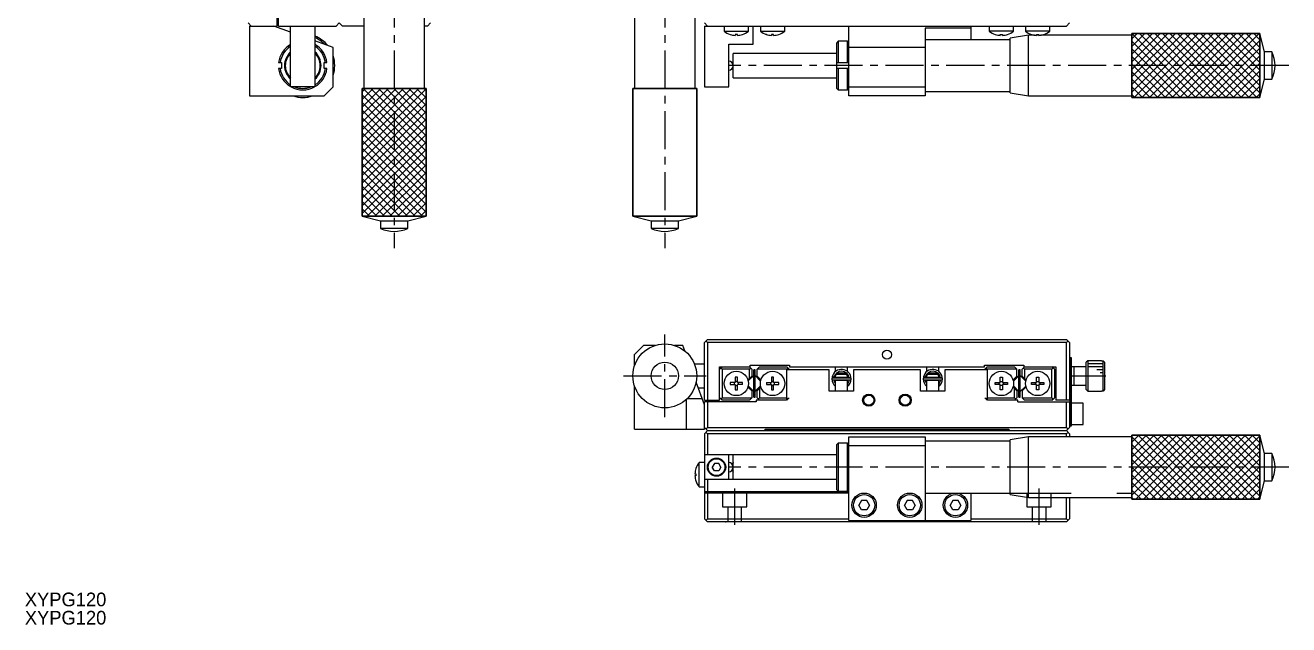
# Model space of a CAD drawing. Extents: x -367 to 375, y 8 to 432.
# Drawn here: x -367.3 to 47.8, y 7.6 to 204.7 of the extents above; entities that cross this region are included whole.
import ezdxf

# ---------------------------------------------------------------- set-up
doc = ezdxf.new("R2010")
doc.units = 0
doc.header["$LTSCALE"] = 10
doc.linetypes.add('CENTER', pattern=[2, 1.25, -0.25, 0.25, -0.25])
doc.linetypes.add('DASHED', pattern=[3.5, 2, -1.5])
doc.layers.get('0').update_dxf_attribs({"linetype": 'CONTINUOUS'})
doc.layers.add('CENTER', color=1, linetype='CENTER')
doc.styles.get("Standard").update_dxf_attribs({"font": 'FGP教科書体NT-M'})

msp = doc.modelspace()

# ---------------------------------------------------------------- linework, layer by layer
at = {"color": 7, "linetype": 'CONTINUOUS'}
for p, q in [((-284.621405, 221.439612), (-284.621405, 204.439612)), ((-256.121405, 217.939612), (-256.121405, 183.939612)), ((-236.121405, 183.939612), (-236.121405, 217.939612)), ((-167.183655, 217.939612), (-167.183655, 183.939612)), ((-147.183655, 183.939612), (-147.183655, 217.939612)), ((-284.121405, 204.439612), (-284.121405, 209.439612)), ((-293.121405, 204.439612), (-294.121405, 205.439612)), ((-293.621405, 204.439612), (-293.621405, 181.439612)), ((-293.621405, 204.439612), (-284.621405, 204.439612)), ((-280.121405, 202.437776), (-285.621405, 204.439612)), ((-284.121405, 204.439612), (-265.121405, 204.439612)), ((-280.121405, 184.439612), (-280.121405, 204.439612)), ((-272.121405, 204.439612), (-272.121405, 184.439612)), ((-264.121405, 205.439612), (-265.121405, 204.439612)), ((-263.121405, 204.439612), (-264.121405, 205.439612)), ((-256.121405, 204.439612), (-263.121405, 204.439612)), ((-235.121405, 204.439612), (-236.121405, 204.439612)), ((-235.121405, 204.439612), (-234.121405, 205.439612)), ((-143.183655, 204.439612), (-144.183655, 205.439612)), ((-144.183655, 204.439612), (-144.183655, 184.439612)), ((-144.183655, 204.439612), (-25.183655, 204.439612)), ((-137.683655, 204.439612), (-137.683655, 202.716137)), ((-129.683655, 202.716137), (-129.683655, 204.439612)), ((-128.183655, 198.439612), (-128.183655, 204.439612)), ((-125.783655, 204.439612), (-125.783655, 202.716137)), ((-117.783655, 202.716137), (-117.783655, 204.439612)), ((-96.683655, 181.439612), (-96.683655, 204.439612)), ((-56.683655, 203.711672), (-71.683655, 203.711672)), ((-71.683655, 203.711672), (-71.683655, 181.439612)), ((-56.683655, 204.439612), (-56.683655, 199.939612)), ((-50.583655, 204.439612), (-50.583655, 202.716137)), ((-42.583655, 202.716137), (-42.583655, 204.439612)), ((-38.683655, 204.439612), (-38.683655, 202.716137)), ((-30.683655, 202.716137), (-30.683655, 204.439612)), ((-24.183655, 205.439612), (-25.183655, 204.439612)), ((-266.121405, 197.342193), (-272.121405, 199.526014)), ((-137.683655, 202.716137), (-129.683655, 202.716137)), ((-135.719085, 201.67703), (-135.723499, 201.667981)), ((-133.323655, 201.67703), (-134.043655, 201.67703)), ((-134.043655, 201.67703), (-134.043655, 201.359581)), ((-133.323655, 201.359581), (-133.323655, 201.67703)), ((-131.643811, 201.667981), (-131.648224, 201.67703)), ((-125.783655, 202.716137), (-117.783655, 202.716137)), ((-123.819085, 201.67703), (-123.823499, 201.667981)), ((-121.423655, 201.67703), (-122.143655, 201.67703)), ((-122.143655, 201.67703), (-122.143655, 201.359581)), ((-121.423655, 201.359581), (-121.423655, 201.67703)), ((-119.743811, 201.667981), (-119.748224, 201.67703)), ((-100.183655, 199.439612), (-100.683655, 198.939612)), ((-100.183655, 199.439612), (-100.183655, 192.439612)), ((-97.183655, 199.439612), (-100.183655, 199.439612)), ((-97.183655, 192.439612), (-97.183655, 199.439612)), ((-96.683655, 198.939612), (-97.183655, 199.439612)), ((-43.683655, 199.939612), (-71.683655, 199.939612)), ((-42.583655, 202.716137), (-50.583655, 202.716137)), ((-48.623499, 201.667981), (-48.619085, 201.67703)), ((-46.943655, 201.67703), (-46.223655, 201.67703)), ((-46.943655, 201.359581), (-46.943655, 201.67703)), ((-46.223655, 201.67703), (-46.223655, 201.359581)), ((-44.548224, 201.67703), (-44.543811, 201.667981)), ((-37.683655, 201.439612), (-43.683655, 200.439612)), ((-43.683655, 182.439612), (-43.683655, 200.439612)), ((-30.683655, 202.716137), (-38.683655, 202.716137)), ((-37.683655, 181.439612), (-37.683655, 201.439612)), ((-35.760873, 201.439612), (-37.683655, 201.439612)), ((-36.723499, 201.667981), (-36.719085, 201.67703)), ((-35.043655, 201.67703), (-34.323655, 201.67703)), ((-35.043655, 201.359581), (-35.043655, 201.67703)), ((-34.323655, 201.439612), (-35.043655, 201.439612)), ((-34.323655, 201.67703), (-34.323655, 201.359581)), ((-3.683655, 201.439612), (-33.606436, 201.439612)), ((-32.648224, 201.67703), (-32.643811, 201.667981)), ((38.316345, 201.939612), (-3.683655, 201.939612)), ((-3.683655, 201.939612), (-3.683655, 180.939612)), ((38.316345, 180.939612), (38.316345, 201.939612)), ((39.816345, 195.939612), (38.316345, 201.939612)), ((-266.121405, 184.439612), (-266.121405, 197.342193)), ((-136.183655, 184.439612), (-136.183655, 198.439612)), ((-136.183655, 198.439612), (-128.183655, 198.439612)), ((-100.683655, 195.439612), (-134.683655, 195.439612)), ((-134.683655, 187.439612), (-134.683655, 195.439612)), ((-100.683655, 183.939612), (-100.683655, 198.939612)), ((-71.683655, 197.342193), (-96.683655, 197.342193)), ((39.816345, 186.939612), (39.816345, 195.939612)), ((42.316345, 195.939612), (39.816345, 195.939612)), ((42.316345, 195.939612), (42.316345, 186.939612)), ((-284.058659, 192.439612), (-283.121405, 192.439612)), ((-283.121405, 192.439612), (-283.121405, 190.439612)), ((-269.121405, 190.439612), (-269.121405, 192.439612)), ((-269.121405, 192.439612), (-268.184151, 192.439612)), ((-100.683655, 192.439612), (-96.683655, 192.439612)), ((-283.121405, 190.439612), (-284.058659, 190.439612)), ((-268.184151, 190.439612), (-269.121405, 190.439612)), ((-134.683655, 187.439612), (-100.683655, 187.439612)), ((-96.683655, 190.439612), (-100.683655, 190.439612)), ((-100.183655, 190.439612), (-100.183655, 183.439612)), ((-97.183655, 183.439612), (-97.183655, 190.439612)), ((38.316345, 180.939612), (39.816345, 186.939612)), ((39.816345, 186.939612), (42.316345, 186.939612)), ((-272.121405, 184.439612), (-280.121405, 184.439612)), ((-269.121405, 181.439612), (-266.121405, 184.439612)), ((-235.621405, 183.939612), (-256.621405, 183.939612)), ((-256.621405, 183.939612), (-256.621405, 141.939612)), ((-235.621405, 141.939612), (-235.621405, 183.939612)), ((-167.683655, 183.939612), (-167.683655, 141.939612)), ((-146.683655, 183.939612), (-167.683655, 183.939612)), ((-146.683655, 141.939612), (-146.683655, 183.939612)), ((-144.183655, 184.439612), (-136.183655, 184.439612)), ((-100.683655, 183.939612), (-100.183655, 183.439612)), ((-100.183655, 183.439612), (-97.183655, 183.439612)), ((-97.183655, 183.439612), (-96.683655, 183.939612)), ((-96.683655, 184.439612), (-71.683655, 184.439612)), ((-71.683655, 182.939612), (-43.683655, 182.939612)), ((-293.621405, 181.439612), (-269.121405, 181.439612)), ((-71.683655, 181.439612), (-96.683655, 181.439612)), ((-43.683655, 182.439612), (-37.683655, 181.439612)), ((-37.683655, 181.439612), (-3.683655, 181.439612)), ((-3.683655, 180.939612), (38.316345, 180.939612)), ((-256.621405, 141.939612), (-235.621405, 141.939612)), ((-256.621405, 141.939612), (-250.621405, 140.439612)), ((-241.621405, 140.439612), (-235.621405, 141.939612)), ((-167.683655, 141.939612), (-146.683655, 141.939612)), ((-167.683655, 141.939612), (-161.683655, 140.439612)), ((-152.683655, 140.439612), (-146.683655, 141.939612)), ((-250.621405, 140.439612), (-241.621405, 140.439612)), ((-250.621405, 140.439612), (-250.621405, 137.939612)), ((-241.621405, 137.939612), (-250.621405, 137.939612)), ((-241.621405, 137.939612), (-241.621405, 140.439612)), ((-161.683655, 140.439612), (-152.683655, 140.439612)), ((-161.683655, 140.439612), (-161.683655, 137.939612)), ((-152.683655, 137.939612), (-161.683655, 137.939612)), ((-152.683655, 137.939612), (-152.683655, 140.439612)), ((-143.183655, 101.44317), (-144.183655, 100.44317)), ((-144.183655, 81.44317), (-144.183655, 100.44317)), ((-143.183655, 100.44317), (-143.683655, 100.94317)), ((-143.183655, 101.44317), (-25.183655, 101.44317)), ((-143.183655, 100.44317), (-143.183655, 81.44317)), ((-25.183655, 100.44317), (-143.183655, 100.44317)), ((-24.183655, 100.44317), (-25.183655, 101.44317)), ((-24.683655, 100.94317), (-25.183655, 100.44317)), ((-25.183655, 81.44317), (-25.183655, 100.44317)), ((-24.183655, 100.44317), (-24.183655, 81.44317)), ((-164.183655, 99.44317), (-167.183655, 96.44317)), ((-167.183655, 92.644732), (-167.183655, 96.44317)), ((-160.385217, 99.44317), (-164.183655, 99.44317)), ((-151.281074, 99.44317), (-153.982093, 99.44317)), ((-150.626123, 97.643705), (-151.281074, 99.44317)), ((-147.475411, 93.44317), (-144.183655, 93.44317)), ((-139.183655, 92.44317), (-129.183655, 92.44317)), ((-139.183655, 81.44317), (-139.183655, 92.44317)), ((-139.183655, 91.64317), (-138.383655, 92.44317)), ((-138.383655, 91.64317), (-138.783655, 92.04317)), ((-138.383655, 91.64317), (-138.383655, 82.24317)), ((-129.383655, 91.64317), (-138.383655, 91.64317)), ((-128.583655, 91.64317), (-129.383655, 92.44317)), ((-128.983655, 92.04317), (-129.383655, 91.64317)), ((-129.383655, 88.571597), (-129.383655, 91.64317)), ((-129.183655, 92.94317), (-116.183655, 92.94317)), ((-129.183655, 92.44317), (-129.183655, 92.94317)), ((-128.583655, 91.64317), (-128.583655, 89.371597)), ((-127.983655, 82.44317), (-127.983655, 91.44317)), ((-127.483655, 91.44317), (-127.983655, 91.44317)), ((-127.483655, 82.44317), (-127.483655, 91.44317)), ((-126.883655, 91.64317), (-126.083655, 92.44317)), ((-126.883655, 89.371597), (-126.883655, 91.64317)), ((-117.083655, 91.64317), (-126.883655, 91.64317)), ((-126.083655, 92.44317), (-117.083655, 92.44317)), ((-117.183655, 91.44317), (-117.183655, 81.44317)), ((-103.183655, 91.44317), (-117.183655, 91.44317)), ((-116.283655, 91.64317), (-117.083655, 92.44317)), ((-116.683655, 92.04317), (-117.083655, 91.64317)), ((-117.083655, 82.24317), (-117.083655, 91.64317)), ((-116.283655, 91.64317), (-116.283655, 91.44317)), ((-116.183655, 92.94317), (-116.183655, 92.44317)), ((-116.183655, 92.44317), (-52.183655, 92.44317)), ((-103.183655, 84.44317), (-103.183655, 91.44317)), ((-101.183655, 92.44317), (-101.183655, 90.806466)), ((-97.183655, 90.929858), (-97.183655, 92.44317)), ((-95.183655, 91.44317), (-95.183655, 84.44317)), ((-73.183655, 91.44317), (-95.183655, 91.44317)), ((-73.183655, 84.44317), (-73.183655, 91.44317)), ((-71.183655, 92.44317), (-71.183655, 90.806466)), ((-67.183655, 90.929858), (-67.183655, 92.44317)), ((-65.183655, 91.44317), (-65.183655, 84.44317)), ((-51.183655, 91.44317), (-65.183655, 91.44317)), ((-52.183655, 92.94317), (-39.183655, 92.94317)), ((-52.183655, 92.44317), (-52.183655, 92.94317)), ((-52.083655, 91.64317), (-51.283655, 92.44317)), ((-52.083655, 91.44317), (-52.083655, 91.64317)), ((-51.283655, 91.64317), (-51.683655, 92.04317)), ((-51.283655, 92.44317), (-42.283655, 92.44317)), ((-41.483655, 91.64317), (-51.283655, 91.64317)), ((-51.283655, 91.64317), (-51.283655, 82.24317)), ((-51.183655, 81.44317), (-51.183655, 91.44317)), ((-42.283655, 92.44317), (-41.483655, 91.64317)), ((-41.483655, 89.371597), (-41.483655, 91.64317)), ((-40.383655, 91.44317), (-40.883655, 91.44317)), ((-40.883655, 82.44317), (-40.883655, 91.44317)), ((-40.383655, 82.44317), (-40.383655, 91.44317)), ((-39.783655, 91.64317), (-38.983655, 92.44317)), ((-39.783655, 89.371597), (-39.783655, 91.64317)), ((-38.983655, 91.64317), (-39.383655, 92.04317)), ((-39.183655, 92.94317), (-39.183655, 92.44317)), ((-39.183655, 92.44317), (-28.683655, 92.44317)), ((-38.983655, 91.64317), (-38.983655, 88.571597)), ((-29.983655, 91.64317), (-38.983655, 91.64317)), ((-29.183655, 91.64317), (-29.983655, 92.44317)), ((-29.583655, 92.04317), (-29.983655, 91.64317)), ((-29.983655, 82.24317), (-29.983655, 91.64317)), ((-29.183655, 91.64317), (-29.183655, 82.24317)), ((-28.683655, 92.44317), (-28.683655, 81.44317)), ((-23.983655, 95.44317), (-23.683655, 95.44317)), ((-23.983655, 72.94317), (-23.983655, 95.44317)), ((-23.683655, 95.44317), (-23.683655, 72.94317)), ((-18.683655, 92.44317), (-23.683655, 92.44317)), ((-22.683655, 86.44317), (-22.683655, 92.44317)), ((-18.183655, 94.44317), (-18.683655, 93.94317)), ((-18.683655, 84.94317), (-18.683655, 93.94317)), ((-18.183655, 94.44317), (-18.183655, 84.44317)), ((-13.683655, 94.44317), (-18.183655, 94.44317)), ((-13.683655, 94.44317), (-13.683655, 94.427145)), ((-13.683655, 94.427145), (-13.183655, 94.427145)), ((-13.183655, 84.459196), (-13.183655, 94.427145)), ((-13.183655, 94.427145), (-12.683655, 93.925357)), ((-12.683655, 93.925357), (-12.683655, 84.960983)), ((-144.183655, 79.94317), (-146.889091, 87.376296)), ((-134.043655, 87.30317), (-135.719085, 87.30317)), ((-135.719085, 87.30317), (-135.719085, 86.58317)), ((-134.371684, 87.30317), (-134.371684, 86.58317)), ((-133.323655, 88.978601), (-134.043655, 88.978601)), ((-134.043655, 88.978601), (-134.043655, 87.30317)), ((-133.323655, 87.631199), (-134.043655, 87.631199)), ((-133.323655, 87.30317), (-133.323655, 88.978601)), ((-131.648224, 87.30317), (-133.323655, 87.30317)), ((-132.995626, 86.58317), (-132.995626, 87.30317)), ((-131.648224, 86.58317), (-131.648224, 87.30317)), ((-129.854743, 88.100509), (-128.583655, 89.371597)), ((-127.983655, 89.592308), (-129.776405, 87.799558)), ((-127.483656, 89.521596), (-125.703243, 87.741186)), ((-126.883655, 89.371597), (-125.612567, 88.100509)), ((-123.819085, 87.30317), (-123.819085, 86.58317)), ((-123.819085, 87.30317), (-122.143655, 87.30317)), ((-122.471684, 87.30317), (-122.471684, 86.58317)), ((-121.423655, 88.978601), (-122.143655, 88.978601)), ((-122.143655, 88.978601), (-122.143655, 87.30317)), ((-121.423655, 87.631199), (-122.143655, 87.631199)), ((-121.423655, 87.30317), (-121.423655, 88.978601)), ((-119.748224, 87.30317), (-121.423655, 87.30317)), ((-121.095626, 86.58317), (-121.095626, 87.30317)), ((-119.748224, 86.58317), (-119.748224, 87.30317)), ((-102.196935, 89.054974), (-102.257479, 88.470048)), ((-102.186644, 89.104473), (-102.196935, 89.054974)), ((-102.187328, 89.103944), (-102.157066, 88.662848)), ((-102.186516, 89.105383), (-102.187171, 89.104431)), ((-102.18485, 89.106561), (-102.186516, 89.105383)), ((-102.183743, 89.107056), (-102.18485, 89.106561)), ((-102.18467, 89.11363), (-101.852859, 89.06999)), ((-102.179199, 89.108274), (-102.183743, 89.107056)), ((-102.172876, 89.109068), (-102.179199, 89.108274)), ((-102.164812, 89.109434), (-102.172876, 89.109068)), ((-102.155058, 89.10937), (-102.164812, 89.109434)), ((-102.143675, 89.108876), (-102.155058, 89.10937)), ((-102.130733, 89.107955), (-102.143675, 89.108876)), ((-102.116314, 89.106613), (-102.130733, 89.107955)), ((-102.100507, 89.104859), (-102.116314, 89.106613)), ((-102.083412, 89.102702), (-102.100507, 89.104859)), ((-102.065134, 89.100157), (-102.083412, 89.102702)), ((-102.045789, 89.09724), (-102.065134, 89.100157)), ((-102.025496, 89.093969), (-102.045789, 89.09724)), ((-102.004384, 89.090364), (-102.025496, 89.093969)), ((-101.982582, 89.086448), (-102.004384, 89.090364)), ((-101.960229, 89.082244), (-101.982582, 89.086448)), ((-101.937462, 89.077781), (-101.960229, 89.082244)), ((-96.258547, 88.737906), (-101.958547, 88.737906)), ((-101.958547, 88.137906), (-96.258547, 88.137906)), ((-101.914425, 89.073084), (-101.937462, 89.077781)), ((-101.89126, 89.068185), (-101.914425, 89.073084)), ((-101.868114, 89.063112), (-101.89126, 89.068185)), ((-101.84513, 89.057899), (-101.868114, 89.063112)), ((-101.852859, 89.06999), (-101.599324, 88.986856)), ((-101.822452, 89.052577), (-101.84513, 89.057899)), ((-101.800221, 89.047179), (-101.822452, 89.052577)), ((-101.778577, 89.04174), (-101.800221, 89.047179)), ((-101.757653, 89.036293), (-101.778577, 89.04174)), ((-101.737582, 89.030873), (-101.757653, 89.036293)), ((-101.718489, 89.025513), (-101.737582, 89.030873)), ((-101.700491, 89.020247), (-101.718489, 89.025513)), ((-101.683703, 89.015107), (-101.700491, 89.020247)), ((-101.668229, 89.010125), (-101.683703, 89.015107)), ((-101.654165, 89.005334), (-101.668229, 89.010125)), ((-101.641599, 89.000762), (-101.654165, 89.005334)), ((-101.63061, 88.996439), (-101.641599, 89.000762)), ((-101.621266, 88.99239), (-101.63061, 88.996439)), ((-101.613626, 88.988642), (-101.621266, 88.99239)), ((-101.607737, 88.985219), (-101.613626, 88.988642)), ((-101.603637, 88.98214), (-101.607737, 88.985219)), ((-101.605291, 88.938863), (-101.604874, 88.948856)), ((-101.605196, 88.928864), (-101.605291, 88.938863)), ((-101.604591, 88.918887), (-101.605196, 88.928864)), ((-101.604874, 88.948856), (-101.603948, 88.958816)), ((-101.603477, 88.908958), (-101.604591, 88.918887)), ((-101.603948, 88.958816), (-101.602513, 88.968716)), ((-101.600834, 88.977618), (-101.603637, 88.98214)), ((-101.601859, 88.899104), (-101.603477, 88.908958)), ((-101.602513, 88.968716), (-101.600892, 88.977087)), ((-101.602422, 88.973058), (-101.595298, 89.00483)), ((-101.599742, 88.889352), (-101.601859, 88.899104)), ((-101.597134, 88.879729), (-101.599742, 88.889352)), ((-101.594044, 88.870258), (-101.597134, 88.879729)), ((-101.59048, 88.860965), (-101.594044, 88.870258)), ((-101.586455, 88.851873), (-101.59048, 88.860965)), ((-101.58198, 88.843004), (-101.586455, 88.851873)), ((-101.57707, 88.834382), (-101.58198, 88.843004)), ((-101.571739, 88.826026), (-101.57707, 88.834382)), ((-101.566002, 88.817956), (-101.571739, 88.826026)), ((-101.559875, 88.810192), (-101.566002, 88.817956)), ((-101.553377, 88.802751), (-101.559875, 88.810192)), ((-101.546523, 88.795649), (-101.553377, 88.802751)), ((-101.539334, 88.788902), (-101.546523, 88.795649)), ((-101.531827, 88.782525), (-101.539334, 88.788902)), ((-101.524021, 88.776531), (-101.531827, 88.782525)), ((-101.515938, 88.770933), (-101.524021, 88.776531)), ((-101.507596, 88.765743), (-101.515938, 88.770933)), ((-101.499016, 88.760971), (-101.507596, 88.765743)), ((-101.490219, 88.756627), (-101.499016, 88.760971)), ((-101.481225, 88.752718), (-101.490219, 88.756627)), ((-101.472056, 88.749254), (-101.481225, 88.752718)), ((-101.462734, 88.746242), (-101.472056, 88.749254)), ((-101.453279, 88.743686), (-101.462734, 88.746242)), ((-101.443713, 88.741592), (-101.453279, 88.743686)), ((-101.434059, 88.739964), (-101.443713, 88.741592)), ((-101.424337, 88.738805), (-101.434059, 88.739964)), ((-101.414571, 88.738119), (-101.424337, 88.738805)), ((-101.405297, 88.737906), (-101.414571, 88.738119)), ((-101.183655, 89.920153), (-101.183655, 88.94317)), ((-101.115539, 89.44317), (-101.183655, 89.44317)), ((-97.183655, 88.94317), (-101.183655, 88.94317)), ((-101.183655, 87.94317), (-101.183655, 84.44317)), ((-97.183655, 87.94317), (-101.183655, 87.94317)), ((-101.124595, 89.44317), (-101.124595, 89.94317)), ((-101.115539, 89.94317), (-100.593282, 90.44317)), ((-101.115539, 89.94317), (-101.115539, 89.44317)), ((-97.242714, 89.94317), (-101.115539, 89.94317)), ((-100.602339, 90.44317), (-97.764971, 90.44317)), ((-100.433655, 88.94317), (-100.433655, 88.737906)), ((-100.433655, 88.137906), (-100.433655, 87.94317)), ((-97.933655, 88.737906), (-97.933655, 88.94317)), ((-97.933655, 87.94317), (-97.933655, 88.137906)), ((-97.764971, 90.44317), (-97.242714, 89.94317)), ((-97.242714, 89.44317), (-97.242714, 89.94317)), ((-97.183655, 89.44317), (-97.242714, 89.44317)), ((-97.183655, 88.94317), (-97.183655, 90.110318)), ((-97.183655, 84.44317), (-97.183655, 87.94317)), ((-96.80512, 88.738016), (-96.811797, 88.737906)), ((-96.795341, 88.738578), (-96.80512, 88.738016)), ((-96.785597, 88.739612), (-96.795341, 88.738578)), ((-96.775911, 88.741118), (-96.785597, 88.739612)), ((-96.766305, 88.743093), (-96.775911, 88.741118)), ((-96.756801, 88.745534), (-96.766305, 88.743093)), ((-96.74742, 88.748437), (-96.756801, 88.745534)), ((-96.738185, 88.751795), (-96.74742, 88.748437)), ((-96.729118, 88.755603), (-96.738185, 88.751795)), ((-96.720241, 88.759853), (-96.729118, 88.755603)), ((-96.711574, 88.764538), (-96.720241, 88.759853)), ((-96.70314, 88.769647), (-96.711574, 88.764538)), ((-96.69496, 88.775171), (-96.70314, 88.769647)), ((-96.687054, 88.781098), (-96.69496, 88.775171)), ((-96.679444, 88.787416), (-96.687054, 88.781098)), ((-96.672148, 88.79411), (-96.679444, 88.787416)), ((-96.665187, 88.801167), (-96.672148, 88.79411)), ((-96.65858, 88.80857), (-96.665187, 88.801167)), ((-96.652345, 88.816302), (-96.65858, 88.80857)), ((-96.6465, 88.824346), (-96.652345, 88.816302)), ((-96.641062, 88.832681), (-96.6465, 88.824346)), ((-96.636046, 88.841288), (-96.641062, 88.832681)), ((-96.631467, 88.850145), (-96.636046, 88.841288)), ((-96.62734, 88.859229), (-96.631467, 88.850145)), ((-96.623677, 88.868518), (-96.62734, 88.859229)), ((-96.620488, 88.877986), (-96.623677, 88.868518)), ((-96.617785, 88.887609), (-96.620488, 88.877986)), ((-96.615575, 88.897361), (-96.617785, 88.887609)), ((-96.616202, 88.977087), (-96.614292, 88.966978)), ((-96.613866, 88.907216), (-96.615575, 88.897361)), ((-96.614292, 88.966978), (-96.612948, 88.957078)), ((-96.612662, 88.917146), (-96.613866, 88.907216)), ((-96.612948, 88.957078), (-96.61211, 88.947118)), ((-96.611967, 88.927125), (-96.612662, 88.917146)), ((-96.61211, 88.947118), (-96.611783, 88.937125)), ((-96.611783, 88.937125), (-96.611967, 88.927125)), ((-96.030294, 89.103769), (-96.038008, 89.138469)), ((-96.033208, 89.110074), (-96.032416, 89.113504)), ((-96.020627, 89.054048), (-96.029766, 89.103944)), ((-72.196935, 89.054974), (-72.257479, 88.470048)), ((-72.186644, 89.104473), (-72.196935, 89.054974)), ((-72.187328, 89.103944), (-72.157066, 88.662848)), ((-72.186516, 89.105383), (-72.187171, 89.104431)), ((-72.18485, 89.106561), (-72.186516, 89.105383)), ((-72.182706, 89.10752), (-72.18485, 89.106561)), ((-72.18467, 89.11363), (-71.852859, 89.06999)), ((-72.177675, 89.108529), (-72.182668, 89.107434)), ((-72.170939, 89.109205), (-72.177675, 89.108529)), ((-72.162501, 89.109459), (-72.170939, 89.109205)), ((-72.152412, 89.109289), (-72.162501, 89.109459)), ((-72.140736, 89.108696), (-72.152412, 89.109289)), ((-72.127543, 89.107683), (-72.140736, 89.108696)), ((-72.112914, 89.106258), (-72.127543, 89.107683)), ((-72.09694, 89.104429), (-72.112914, 89.106258)), ((-72.07972, 89.102207), (-72.09694, 89.104429)), ((-72.061357, 89.099605), (-72.07972, 89.102207)), ((-72.041967, 89.09664), (-72.061357, 89.099605)), ((-72.021667, 89.09333), (-72.041967, 89.09664)), ((-72.000583, 89.089695), (-72.021667, 89.09333)), ((-71.978845, 89.085758), (-72.000583, 89.089695)), ((-71.956585, 89.081542), (-71.978845, 89.085758)), ((-66.258547, 88.737906), (-71.958547, 88.737906)), ((-71.958547, 88.137906), (-66.258547, 88.137906)), ((-71.933942, 89.077075), (-71.956585, 89.081542)), ((-71.911053, 89.072382), (-71.933942, 89.077075)), ((-71.88806, 89.067494), (-71.911053, 89.072382)), ((-71.865105, 89.06244), (-71.88806, 89.067494)), ((-71.842327, 89.057251), (-71.865105, 89.06244)), ((-71.852859, 89.06999), (-71.599324, 88.986856)), ((-71.819868, 89.051959), (-71.842327, 89.057251)), ((-71.797866, 89.046596), (-71.819868, 89.051959)), ((-71.776455, 89.041197), (-71.797866, 89.046596)), ((-71.755768, 89.035793), (-71.776455, 89.041197)), ((-71.735932, 89.030418), (-71.755768, 89.035793)), ((-71.717068, 89.025105), (-71.735932, 89.030418)), ((-71.699292, 89.019887), (-71.717068, 89.025105)), ((-71.682715, 89.014796), (-71.699292, 89.019887)), ((-71.667437, 89.009863), (-71.682715, 89.014796)), ((-71.653553, 89.005119), (-71.667437, 89.009863)), ((-71.641148, 89.000592), (-71.653553, 89.005119)), ((-71.630298, 88.99631), (-71.641148, 89.000592)), ((-71.621071, 88.992301), (-71.630298, 88.99631)), ((-71.613522, 88.988587), (-71.621071, 88.992301)), ((-71.607699, 88.985194), (-71.613522, 88.988587)), ((-71.603637, 88.98214), (-71.607699, 88.985194)), ((-71.605291, 88.938863), (-71.604874, 88.948856)), ((-71.605196, 88.928864), (-71.605291, 88.938863)), ((-71.604591, 88.918887), (-71.605196, 88.928864)), ((-71.604874, 88.948856), (-71.603948, 88.958816)), ((-71.603477, 88.908958), (-71.604591, 88.918887)), ((-71.603948, 88.958816), (-71.602513, 88.968716)), ((-71.600834, 88.977618), (-71.603637, 88.98214)), ((-71.601859, 88.899104), (-71.603477, 88.908958)), ((-71.602513, 88.968716), (-71.600892, 88.977087)), ((-71.599742, 88.889352), (-71.601859, 88.899104)), ((-71.601168, 88.978431), (-71.595298, 89.00483)), ((-71.597134, 88.879729), (-71.599742, 88.889352)), ((-71.594044, 88.870258), (-71.597134, 88.879729)), ((-71.59048, 88.860965), (-71.594044, 88.870258)), ((-71.586455, 88.851873), (-71.59048, 88.860965)), ((-71.58198, 88.843004), (-71.586455, 88.851873)), ((-71.57707, 88.834382), (-71.58198, 88.843004)), ((-71.571739, 88.826026), (-71.57707, 88.834382)), ((-71.566002, 88.817956), (-71.571739, 88.826026)), ((-71.559875, 88.810192), (-71.566002, 88.817956)), ((-71.553377, 88.802751), (-71.559875, 88.810192)), ((-71.546523, 88.795649), (-71.553377, 88.802751)), ((-71.539334, 88.788902), (-71.546523, 88.795649)), ((-71.531827, 88.782525), (-71.539334, 88.788902)), ((-71.524021, 88.776531), (-71.531827, 88.782525)), ((-71.515938, 88.770933), (-71.524021, 88.776531)), ((-71.507596, 88.765743), (-71.515938, 88.770933)), ((-71.499016, 88.760971), (-71.507596, 88.765743)), ((-71.490219, 88.756627), (-71.499016, 88.760971)), ((-71.481225, 88.752718), (-71.490219, 88.756627)), ((-71.472056, 88.749254), (-71.481225, 88.752718)), ((-71.462734, 88.746242), (-71.472056, 88.749254)), ((-71.453279, 88.743686), (-71.462734, 88.746242)), ((-71.443713, 88.741592), (-71.453279, 88.743686)), ((-71.434059, 88.739964), (-71.443713, 88.741592)), ((-71.424337, 88.738805), (-71.434059, 88.739964)), ((-71.414571, 88.738119), (-71.424337, 88.738805)), ((-71.405297, 88.737906), (-71.414571, 88.738119)), ((-71.183655, 89.920153), (-71.183655, 88.94317)), ((-71.115539, 89.44317), (-71.183655, 89.44317)), ((-67.183655, 88.94317), (-71.183655, 88.94317)), ((-71.183655, 87.94317), (-71.183655, 84.44317)), ((-67.183655, 87.94317), (-71.183655, 87.94317)), ((-71.124595, 89.44317), (-71.124595, 89.94317)), ((-71.115539, 89.94317), (-70.593282, 90.44317)), ((-71.115539, 89.94317), (-71.115539, 89.44317)), ((-67.242714, 89.94317), (-71.115539, 89.94317)), ((-70.602339, 90.44317), (-67.764971, 90.44317)), ((-70.433655, 88.94317), (-70.433655, 88.737906)), ((-70.433655, 88.137906), (-70.433655, 87.94317)), ((-67.933655, 88.737906), (-67.933655, 88.94317)), ((-67.933655, 87.94317), (-67.933655, 88.137906)), ((-67.764971, 90.44317), (-67.242714, 89.94317)), ((-67.242714, 89.44317), (-67.242714, 89.94317)), ((-67.183655, 89.44317), (-67.242714, 89.44317)), ((-67.183655, 88.94317), (-67.183655, 90.110318)), ((-67.183655, 84.44317), (-67.183655, 87.94317)), ((-66.80512, 88.738016), (-66.811797, 88.737906)), ((-66.795341, 88.738578), (-66.80512, 88.738016)), ((-66.785597, 88.739612), (-66.795341, 88.738578)), ((-66.775911, 88.741118), (-66.785597, 88.739612)), ((-66.766305, 88.743093), (-66.775911, 88.741118)), ((-66.756801, 88.745534), (-66.766305, 88.743093)), ((-66.74742, 88.748437), (-66.756801, 88.745534)), ((-66.738185, 88.751795), (-66.74742, 88.748437)), ((-66.729118, 88.755603), (-66.738185, 88.751795)), ((-66.720241, 88.759853), (-66.729118, 88.755603)), ((-66.711574, 88.764538), (-66.720241, 88.759853)), ((-66.70314, 88.769647), (-66.711574, 88.764538)), ((-66.69496, 88.775171), (-66.70314, 88.769647)), ((-66.687054, 88.781098), (-66.69496, 88.775171)), ((-66.679444, 88.787416), (-66.687054, 88.781098)), ((-66.672148, 88.79411), (-66.679444, 88.787416)), ((-66.665187, 88.801167), (-66.672148, 88.79411)), ((-66.65858, 88.80857), (-66.665187, 88.801167)), ((-66.652345, 88.816302), (-66.65858, 88.80857)), ((-66.6465, 88.824346), (-66.652345, 88.816302)), ((-66.641062, 88.832681), (-66.6465, 88.824346)), ((-66.636046, 88.841288), (-66.641062, 88.832681)), ((-66.631467, 88.850145), (-66.636046, 88.841288)), ((-66.62734, 88.859229), (-66.631467, 88.850145)), ((-66.623677, 88.868518), (-66.62734, 88.859229)), ((-66.620488, 88.877986), (-66.623677, 88.868518)), ((-66.617785, 88.887609), (-66.620488, 88.877986)), ((-66.615575, 88.897361), (-66.617785, 88.887609)), ((-66.616202, 88.977087), (-66.614292, 88.966978)), ((-66.613866, 88.907216), (-66.615575, 88.897361)), ((-66.614292, 88.966978), (-66.612948, 88.957078)), ((-66.612662, 88.917146), (-66.613866, 88.907216)), ((-66.612948, 88.957078), (-66.61211, 88.947118)), ((-66.611967, 88.927125), (-66.612662, 88.917146)), ((-66.61211, 88.947118), (-66.611783, 88.937125)), ((-66.611783, 88.937125), (-66.611967, 88.927125)), ((-66.030294, 89.103769), (-66.038008, 89.138469)), ((-66.03248, 89.111146), (-66.032416, 89.113504)), ((-66.020627, 89.054048), (-66.029766, 89.103944)), ((-48.619085, 86.58317), (-48.619085, 87.30317)), ((-48.619085, 87.30317), (-46.943655, 87.30317)), ((-47.271684, 86.58317), (-47.271684, 87.30317)), ((-46.943655, 88.978601), (-46.223655, 88.978601)), ((-46.943655, 87.30317), (-46.943655, 88.978601)), ((-46.943655, 87.631199), (-46.223655, 87.631199)), ((-46.223655, 88.978601), (-46.223655, 87.30317)), ((-46.223655, 87.30317), (-44.548224, 87.30317)), ((-45.895626, 87.30317), (-45.895626, 86.58317)), ((-44.548224, 87.30317), (-44.548224, 86.58317)), ((-42.754743, 88.100509), (-41.483655, 89.371597)), ((-42.664067, 87.741186), (-40.883655, 89.521597)), ((-40.883655, 89.450887), (-42.65249, 87.682051)), ((-38.590905, 87.799558), (-40.383655, 89.592308)), ((-40.383655, 89.521597), (-38.603243, 87.741186)), ((-39.783655, 89.371597), (-38.512567, 88.100509)), ((-36.719085, 87.30317), (-35.043655, 87.30317)), ((-36.719085, 86.58317), (-36.719085, 87.30317)), ((-35.371684, 86.58317), (-35.371684, 87.30317)), ((-35.043655, 88.978601), (-34.323655, 88.978601)), ((-35.043655, 87.30317), (-35.043655, 88.978601)), ((-35.043655, 87.631199), (-34.323655, 87.631199)), ((-34.323655, 88.978601), (-34.323655, 87.30317)), ((-34.323655, 87.30317), (-32.648224, 87.30317)), ((-33.995626, 87.30317), (-33.995626, 86.58317)), ((-32.648224, 87.30317), (-32.648224, 86.58317)), ((-28.683655, 88.44317), (-29.183655, 87.94317)), ((-23.983655, 90.94317), (-24.183635, 90.94317)), ((-24.183635, 87.94317), (-23.983655, 87.94317)), ((-167.183655, 71.94317), (-167.183655, 86.241608)), ((-144.183655, 85.44317), (-146.185491, 85.44317)), ((-135.719085, 86.58317), (-134.043655, 86.58317)), ((-134.043655, 86.58317), (-134.043655, 84.90774)), ((-134.043655, 86.255141), (-133.323655, 86.255141)), ((-134.043655, 84.90774), (-133.323655, 84.90774)), ((-133.323655, 84.90774), (-133.323655, 86.58317)), ((-131.648224, 86.58317), (-133.323655, 86.58317)), ((-128.583655, 84.514743), (-129.854743, 85.785831)), ((-129.776405, 86.086783), (-127.983655, 84.294032)), ((-127.983655, 84.364743), (-129.764067, 86.145155)), ((-128.583655, 84.514743), (-128.583655, 82.24317)), ((-127.483655, 84.435454), (-125.714819, 86.204289)), ((-125.703243, 86.145155), (-127.483655, 84.364743)), ((-125.612567, 85.785831), (-126.883655, 84.514743)), ((-126.883655, 82.24317), (-126.883655, 84.514743)), ((-126.083655, 85.314743), (-126.083655, 82.24317)), ((-123.819085, 86.58317), (-122.143655, 86.58317)), ((-122.143655, 86.58317), (-122.143655, 84.90774)), ((-122.143655, 86.255141), (-121.423655, 86.255141)), ((-122.143655, 84.90774), (-121.423655, 84.90774)), ((-121.423655, 84.90774), (-121.423655, 86.58317)), ((-121.423655, 86.58317), (-119.748224, 86.58317)), ((-95.183655, 84.44317), (-103.183655, 84.44317)), ((-65.183655, 84.44317), (-73.183655, 84.44317)), ((-46.943655, 86.58317), (-48.619085, 86.58317)), ((-46.943655, 84.90774), (-46.943655, 86.58317)), ((-46.223655, 86.255141), (-46.943655, 86.255141)), ((-46.223655, 84.90774), (-46.943655, 84.90774)), ((-46.223655, 86.58317), (-46.223655, 84.90774)), ((-44.548224, 86.58317), (-46.223655, 86.58317)), ((-41.483655, 84.514743), (-42.754743, 85.785831)), ((-40.883655, 84.364743), (-42.664067, 86.145155)), ((-42.283655, 82.24317), (-42.283655, 85.314743)), ((-41.483655, 84.514743), (-41.483655, 82.24317)), ((-40.383655, 84.294032), (-38.590905, 86.086783)), ((-38.512567, 85.785831), (-39.783655, 84.514743)), ((-39.783655, 84.514743), (-39.783655, 82.24317)), ((-35.043655, 86.58317), (-36.719085, 86.58317)), ((-35.043655, 84.90774), (-35.043655, 86.58317)), ((-34.323655, 86.255141), (-35.043655, 86.255141)), ((-34.323655, 84.90774), (-35.043655, 84.90774)), ((-34.323655, 86.58317), (-34.323655, 84.90774)), ((-32.648224, 86.58317), (-34.323655, 86.58317)), ((-29.183655, 85.94317), (-28.683655, 85.44317)), ((-23.683655, 86.44317), (-18.683655, 86.44317)), ((-18.683655, 84.94317), (-18.183655, 84.44317)), ((-18.183655, 84.44317), (-13.683655, 84.44317)), ((-13.683655, 84.459196), (-13.683655, 84.44317)), ((-13.183655, 84.459196), (-13.683655, 84.459196)), ((-12.683655, 84.960983), (-13.183655, 84.459196)), ((-150.183655, 81.616932), (-150.183655, 71.94317)), ((-144.911595, 81.94317), (-149.835186, 81.94317)), ((-144.183655, 81.44317), (-139.183655, 81.44317)), ((-144.183655, 71.94317), (-144.183655, 80.94317)), ((-127.183655, 80.94317), (-144.183655, 80.94317)), ((-143.183655, 80.94317), (-143.183655, 72.44317)), ((-138.383655, 81.44317), (-139.183655, 82.24317)), ((-138.783655, 81.84317), (-138.383655, 82.24317)), ((-138.383655, 82.24317), (-128.583655, 82.24317)), ((-129.383655, 81.44317), (-138.383655, 81.44317)), ((-128.583655, 82.24317), (-129.383655, 81.44317)), ((-127.983655, 82.44317), (-127.483655, 82.44317)), ((-127.183655, 81.44317), (-127.183655, 80.94317)), ((-117.183655, 81.44317), (-127.183655, 81.44317)), ((-126.083655, 81.44317), (-126.883655, 82.24317)), ((-126.483655, 81.84317), (-126.083655, 82.24317)), ((-126.083655, 82.24317), (-117.083655, 82.24317)), ((-117.083655, 82.24317), (-116.683655, 81.84317)), ((-117.083655, 81.44317), (-116.283655, 82.24317)), ((-51.283655, 81.44317), (-52.083655, 82.24317)), ((-51.683655, 81.84317), (-51.283655, 82.24317)), ((-51.283655, 82.24317), (-42.283655, 82.24317)), ((-41.183655, 81.44317), (-51.183655, 81.44317)), ((-42.283655, 82.24317), (-41.883655, 81.84317)), ((-42.283655, 81.44317), (-41.483655, 82.24317)), ((-41.183655, 80.94317), (-41.183655, 81.44317)), ((-41.183655, 80.94317), (-23.983655, 80.94317)), ((-40.883655, 82.44317), (-40.383655, 82.44317)), ((-39.783655, 82.24317), (-29.983655, 82.24317)), ((-38.983655, 81.44317), (-39.783655, 82.24317)), ((-29.983655, 81.44317), (-38.983655, 81.44317)), ((-29.983655, 82.24317), (-29.583655, 81.84317)), ((-29.983655, 81.44317), (-29.183655, 82.24317)), ((-24.183655, 81.44317), (-28.683655, 81.44317)), ((-25.183655, 72.44317), (-25.183655, 80.94317)), ((-24.183655, 80.94317), (-24.183655, 72.44317)), ((-19.683655, 80.44317), (-23.683655, 80.44317)), ((-19.683655, 73.44317), (-19.683655, 80.44317)), ((-167.183655, 71.94317), (-144.183655, 71.94317)), ((-144.183655, 72.44317), (-143.183655, 71.44317)), ((-143.183655, 71.44317), (-144.183655, 70.44317)), ((-143.183655, 72.44317), (-143.683655, 71.94317)), ((-143.183655, 70.44317), (-143.683655, 70.94317)), ((-143.183655, 72.44317), (-25.183655, 72.44317)), ((-143.183655, 71.44317), (-25.183655, 71.44317)), ((-124.183655, 71.94317), (-44.183655, 71.94317)), ((-124.183655, 71.44317), (-124.183655, 71.94317)), ((-44.183655, 71.94317), (-44.183655, 71.44317)), ((-24.683655, 71.94317), (-25.183655, 72.44317)), ((-24.183655, 72.44317), (-25.183655, 71.44317)), ((-25.183655, 71.44317), (-24.183655, 70.44317)), ((-24.683655, 70.94317), (-25.183655, 70.44317)), ((-23.683655, 72.94317), (-24.183655, 72.94317)), ((-23.683655, 73.44317), (-19.683655, 73.44317)), ((-144.183655, 70.44317), (-144.183655, 42.44317)), ((-143.183655, 70.44317), (-143.183655, 63.44317)), ((-25.183655, 70.44317), (-143.183655, 70.44317)), ((-100.183655, 67.380424), (-100.683655, 66.876205)), ((-100.683655, 52.010136), (-100.683655, 66.876205)), ((-100.183655, 67.380424), (-100.183655, 51.505916)), ((-97.183655, 67.380424), (-100.183655, 67.380424)), ((-97.183655, 51.505916), (-97.183655, 67.380424)), ((-96.683655, 66.876205), (-97.183655, 67.380424)), ((-96.683655, 69.44317), (-71.683655, 69.44317)), ((-96.683655, 41.94317), (-96.683655, 69.44317)), ((-71.683655, 66.44317), (-96.683655, 66.44317)), ((-71.683655, 69.44317), (-71.683655, 41.94317)), ((-43.683655, 67.94317), (-71.683655, 67.94317)), ((-37.683655, 69.44317), (-43.683655, 68.44317)), ((-43.683655, 50.44317), (-43.683655, 68.44317)), ((-3.683655, 69.44317), (-37.683655, 69.44317)), ((-37.683655, 49.44317), (-37.683655, 69.44317)), ((-25.183655, 69.44317), (-25.183655, 70.44317)), ((-24.183655, 70.44317), (-24.183655, 69.44317)), ((-3.683655, 69.94317), (-3.683655, 48.94317)), ((38.316345, 69.94317), (-3.683655, 69.94317)), ((38.316345, 48.94317), (38.316345, 69.94317)), ((39.816345, 63.94317), (38.316345, 69.94317)), ((-100.683655, 63.44317), (-144.183655, 63.44317)), ((-136.183655, 55.44317), (-136.183655, 63.44317)), ((-134.683655, 55.44317), (-134.683655, 63.44317)), ((39.816345, 54.94317), (39.816345, 63.94317)), ((42.316345, 63.94317), (39.816345, 63.94317)), ((42.316345, 63.94317), (42.316345, 54.94317)), ((-146.955286, 58.983014), (-146.946237, 58.978601)), ((-145.90713, 52.94317), (-145.90713, 60.94317)), ((-144.183655, 60.94317), (-145.90713, 60.94317)), ((-140.905343, 60.69317), (-141.62703, 59.44317)), ((-140.905343, 58.19317), (-141.62703, 59.44317)), ((-139.461967, 60.69317), (-140.905343, 60.69317)), ((-139.461967, 58.19317), (-140.905343, 58.19317)), ((-138.740279, 59.44317), (-139.461967, 60.69317)), ((-138.740279, 59.44317), (-139.461967, 58.19317)), ((-147.263686, 57.30317), (-146.946237, 57.30317)), ((-146.946237, 56.58317), (-147.263686, 56.58317)), ((-146.946237, 54.90774), (-146.955286, 54.903326)), ((-146.946237, 57.30317), (-146.946237, 56.58317)), ((-144.183655, 55.44317), (-100.683655, 55.44317)), ((-143.183655, 55.44317), (-143.183655, 51.44317)), ((38.316345, 48.94317), (39.816345, 54.94317)), ((39.816345, 54.94317), (42.316345, 54.94317)), ((-145.90713, 52.94317), (-144.183655, 52.94317)), ((-144.183655, 51.44317), (-96.683655, 51.44317)), ((-96.683655, 50.94317), (-144.183655, 50.94317)), ((-143.183655, 50.94317), (-143.183655, 42.44317)), ((-100.683655, 52.010136), (-100.183655, 51.505916)), ((-100.183655, 51.505916), (-97.183655, 51.505916)), ((-97.183655, 51.505916), (-96.683655, 52.010136)), ((-71.683655, 50.94317), (-43.683655, 50.94317)), ((-56.683655, 50.94317), (-56.683655, 41.94317)), ((-43.683655, 50.44317), (-37.683655, 49.44317)), ((-92.54968, 48.44317), (-93.415706, 46.94317)), ((-92.54968, 45.44317), (-93.415706, 46.94317)), ((-90.817629, 48.44317), (-92.54968, 48.44317)), ((-89.951604, 46.94317), (-90.817629, 48.44317)), ((-89.951604, 46.94317), (-90.817629, 45.44317)), ((-77.54968, 48.44317), (-78.415706, 46.94317)), ((-77.54968, 45.44317), (-78.415706, 46.94317)), ((-75.817629, 48.44317), (-77.54968, 48.44317)), ((-74.951604, 46.94317), (-75.817629, 48.44317)), ((-74.951604, 46.94317), (-75.817629, 45.44317)), ((-62.54968, 48.44317), (-63.415706, 46.94317)), ((-62.54968, 45.44317), (-63.415706, 46.94317)), ((-60.817629, 48.44317), (-62.54968, 48.44317)), ((-59.951604, 46.94317), (-60.817629, 48.44317)), ((-59.951604, 46.94317), (-60.817629, 45.44317)), ((-37.683655, 49.44317), (-3.683655, 49.44317)), ((-25.183655, 42.44317), (-25.183655, 49.44317)), ((-24.183655, 49.44317), (-24.183655, 42.44317)), ((-3.683655, 48.94317), (38.316345, 48.94317)), ((-143.183655, 41.44317), (-144.183655, 42.44317)), ((-143.183655, 42.44317), (-143.683655, 41.94317)), ((-143.183655, 42.44317), (-96.683655, 42.44317)), ((-96.683655, 41.94317), (-56.683655, 41.94317)), ((-90.817629, 45.44317), (-92.54968, 45.44317)), ((-75.817629, 45.44317), (-77.54968, 45.44317)), ((-60.817629, 45.44317), (-62.54968, 45.44317)), ((-56.683655, 42.44317), (-25.183655, 42.44317)), ((-24.683655, 41.94317), (-25.183655, 42.44317)), ((-24.183655, 42.44317), (-25.183655, 41.44317)), ((-25.183655, 41.44317), (-143.183655, 41.44317))]:
    msp.add_line(p, q, dxfattribs=at)
at = {"color": 3, "linetype": 'CONTINUOUS'}
for p, q in [((-3.683655, 200.193078), (-1.937121, 201.939612)), ((-3.683655, 197.693078), (0.562879, 201.939612)), ((-3.683655, 195.193078), (3.062879, 201.939612)), ((-3.683655, 192.693078), (5.562879, 201.939612)), ((-3.683655, 190.193078), (8.062879, 201.939612)), ((-3.683655, 187.693078), (10.562879, 201.939612)), ((-3.683655, 185.193078), (13.062879, 201.939612)), ((-3.683655, 182.693078), (15.562879, 201.939612)), ((-3.683655, 180.939612), (-3.683655, 201.939612)), ((-3.683655, 201.939612), (38.316345, 201.939612)), ((-3.683655, 201.927697), (17.30443, 180.939612)), ((-3.683655, 199.427697), (14.80443, 180.939612)), ((-2.937121, 180.939612), (18.062879, 201.939612)), ((-1.19557, 201.939612), (19.80443, 180.939612)), ((-0.437121, 180.939612), (20.562879, 201.939612)), ((1.30443, 201.939612), (22.30443, 180.939612)), ((2.062879, 180.939612), (23.062879, 201.939612)), ((3.80443, 201.939612), (24.80443, 180.939612)), ((4.562879, 180.939612), (25.562879, 201.939612)), ((6.30443, 201.939612), (27.30443, 180.939612)), ((7.062879, 180.939612), (28.062879, 201.939612)), ((8.80443, 201.939612), (29.80443, 180.939612)), ((9.562879, 180.939612), (30.562879, 201.939612)), ((11.30443, 201.939612), (32.30443, 180.939612)), ((12.062879, 180.939612), (33.062879, 201.939612)), ((13.80443, 201.939612), (34.80443, 180.939612)), ((14.562879, 180.939612), (35.562879, 201.939612)), ((16.30443, 201.939612), (37.30443, 180.939612)), ((17.062879, 180.939612), (38.062879, 201.939612)), ((18.80443, 201.939612), (38.316345, 182.427697)), ((19.562879, 180.939612), (38.316345, 199.693078)), ((21.30443, 201.939612), (38.316345, 184.927697)), ((23.80443, 201.939612), (38.316345, 187.427697)), ((26.30443, 201.939612), (38.316345, 189.927697)), ((28.80443, 201.939612), (38.316345, 192.427697)), ((31.30443, 201.939612), (38.316345, 194.927697)), ((33.80443, 201.939612), (38.316345, 197.427697)), ((36.30443, 201.939612), (38.316345, 199.927697)), ((38.316345, 201.939612), (38.316345, 180.939612)), ((-3.683655, 196.927697), (12.30443, 180.939612)), ((22.062879, 180.939612), (38.316345, 197.193078)), ((-3.683655, 194.427697), (9.80443, 180.939612)), ((-3.683655, 191.927697), (7.30443, 180.939612)), ((24.562879, 180.939612), (38.316345, 194.693078)), ((27.062879, 180.939612), (38.316345, 192.193078)), ((-3.683655, 189.427697), (4.80443, 180.939612)), ((-3.683655, 186.927697), (2.30443, 180.939612)), ((29.562879, 180.939612), (38.316345, 189.693078)), ((32.062879, 180.939612), (38.316345, 187.193078)), ((-256.621405, 182.817578), (-255.49937, 183.939612)), ((-256.621405, 180.317578), (-252.99937, 183.939612)), ((-256.621405, 177.817578), (-250.49937, 183.939612)), ((-256.621405, 175.317578), (-247.99937, 183.939612)), ((-256.621405, 172.817578), (-245.49937, 183.939612)), ((-256.621405, 170.317578), (-242.99937, 183.939612)), ((-256.621405, 167.817578), (-240.49937, 183.939612)), ((-256.621405, 165.317578), (-237.99937, 183.939612)), ((-256.621405, 141.939612), (-256.621405, 183.939612)), ((-256.621405, 183.939612), (-235.621405, 183.939612)), ((-256.621405, 162.817578), (-235.621405, 183.817578)), ((-256.257819, 183.939612), (-235.621405, 163.303198)), ((-253.757819, 183.939612), (-235.621405, 165.803198)), ((-251.257819, 183.939612), (-235.621405, 168.303198)), ((-248.757819, 183.939612), (-235.621405, 170.803198)), ((-246.257819, 183.939612), (-235.621405, 173.303198)), ((-243.757819, 183.939612), (-235.621405, 175.803198)), ((-241.257819, 183.939612), (-235.621405, 178.303198)), ((-238.757819, 183.939612), (-235.621405, 180.803198)), ((-236.257819, 183.939612), (-235.621405, 183.303198)), ((-235.621405, 183.939612), (-235.621405, 141.939612)), ((-167.683655, 141.939612), (-167.683655, 183.939612)), ((-167.683655, 183.939612), (-146.683655, 183.939612)), ((-146.683655, 183.939612), (-146.683655, 141.939612)), ((-3.683655, 184.427697), (-0.19557, 180.939612)), ((34.562879, 180.939612), (38.316345, 184.693078)), ((-256.621405, 181.803198), (-235.621405, 160.803198)), ((-256.621405, 160.317578), (-235.621405, 181.317578)), ((-256.621405, 179.303198), (-235.621405, 158.303198)), ((-256.621405, 157.817578), (-235.621405, 178.817578)), ((-3.683655, 181.927697), (-2.69557, 180.939612)), ((38.316345, 180.939612), (-3.683655, 180.939612)), ((37.062879, 180.939612), (38.316345, 182.193078)), ((-256.621405, 176.803198), (-235.621405, 155.803198)), ((-256.621405, 155.317578), (-235.621405, 176.317578)), ((-256.621405, 174.303198), (-235.621405, 153.303198)), ((-256.621405, 152.817578), (-235.621405, 173.817578)), ((-256.621405, 171.803198), (-235.621405, 150.803198)), ((-256.621405, 150.317578), (-235.621405, 171.317578)), ((-256.621405, 169.303198), (-235.621405, 148.303198)), ((-256.621405, 147.817578), (-235.621405, 168.817578)), ((-256.621405, 166.803198), (-235.621405, 145.803198)), ((-256.621405, 145.317578), (-235.621405, 166.317578)), ((-256.621405, 164.303198), (-235.621405, 143.303198)), ((-256.621405, 142.817578), (-235.621405, 163.817578)), ((-256.621405, 161.803198), (-236.757819, 141.939612)), ((-256.621405, 159.303198), (-239.257819, 141.939612)), ((-254.99937, 141.939612), (-235.621405, 161.317578)), ((-252.49937, 141.939612), (-235.621405, 158.817578)), ((-256.621405, 156.803198), (-241.757819, 141.939612)), ((-256.621405, 154.303198), (-244.257819, 141.939612)), ((-249.99937, 141.939612), (-235.621405, 156.317578)), ((-247.49937, 141.939612), (-235.621405, 153.817578)), ((-256.621405, 151.803198), (-246.757819, 141.939612)), ((-244.99937, 141.939612), (-235.621405, 151.317578)), ((-256.621405, 149.303198), (-249.257819, 141.939612)), ((-256.621405, 146.803198), (-251.757819, 141.939612)), ((-242.49937, 141.939612), (-235.621405, 148.817578)), ((-239.99937, 141.939612), (-235.621405, 146.317578)), ((-256.621405, 144.303198), (-254.257819, 141.939612)), ((-235.621405, 141.939612), (-256.621405, 141.939612)), ((-237.49937, 141.939612), (-235.621405, 143.817578)), ((-146.683655, 141.939612), (-167.683655, 141.939612)), ((-13.183655, 93.44317), (-18.183655, 93.44317)), ((-13.183655, 92.44317), (-18.183655, 92.44317)), ((-13.183655, 91.44317), (-15.183655, 91.44317)), ((-13.183655, 90.44317), (-14.183655, 90.44317)), ((-3.683655, 67.68952), (-1.430005, 69.94317)), ((-3.683655, 65.18952), (1.069995, 69.94317)), ((-3.683655, 62.68952), (3.569995, 69.94317)), ((-3.683655, 60.18952), (6.069995, 69.94317)), ((-3.683655, 57.68952), (8.569995, 69.94317)), ((-3.683655, 55.18952), (11.069995, 69.94317)), ((-3.683655, 52.68952), (13.569995, 69.94317)), ((-3.683655, 50.18952), (16.069995, 69.94317)), ((-3.683655, 48.94317), (-3.683655, 69.94317)), ((-3.683655, 69.94317), (38.316345, 69.94317)), ((-3.683655, 69.424139), (16.797314, 48.94317)), ((-3.683655, 66.924139), (14.297314, 48.94317)), ((-2.430005, 48.94317), (18.569995, 69.94317)), ((-1.702686, 69.94317), (19.297314, 48.94317)), ((0.069995, 48.94317), (21.069995, 69.94317)), ((0.797314, 69.94317), (21.797314, 48.94317)), ((2.569995, 48.94317), (23.569995, 69.94317)), ((3.297314, 69.94317), (24.297314, 48.94317)), ((5.069995, 48.94317), (26.069995, 69.94317)), ((5.797314, 69.94317), (26.797314, 48.94317)), ((7.569995, 48.94317), (28.569995, 69.94317)), ((8.297314, 69.94317), (29.297314, 48.94317)), ((10.069995, 48.94317), (31.069995, 69.94317)), ((10.797314, 69.94317), (31.797314, 48.94317)), ((12.569995, 48.94317), (33.569995, 69.94317)), ((13.297314, 69.94317), (34.297314, 48.94317)), ((15.069995, 48.94317), (36.069995, 69.94317)), ((15.797314, 69.94317), (36.797314, 48.94317)), ((17.569995, 48.94317), (38.316345, 69.68952)), ((18.297314, 69.94317), (38.316345, 49.924139)), ((20.069995, 48.94317), (38.316345, 67.18952)), ((20.797314, 69.94317), (38.316345, 52.424139)), ((23.297314, 69.94317), (38.316345, 54.924139)), ((25.797314, 69.94317), (38.316345, 57.424139)), ((28.297314, 69.94317), (38.316345, 59.924139)), ((30.797314, 69.94317), (38.316345, 62.424139)), ((33.297314, 69.94317), (38.316345, 64.924139)), ((35.797314, 69.94317), (38.316345, 67.424139)), ((38.297314, 69.94317), (38.316345, 69.924139)), ((38.316345, 69.94317), (38.316345, 48.94317)), ((-3.683655, 64.424139), (11.797314, 48.94317)), ((22.569995, 48.94317), (38.316345, 64.68952)), ((-3.683655, 61.924139), (9.297314, 48.94317)), ((-3.683655, 59.424139), (6.797314, 48.94317)), ((25.069995, 48.94317), (38.316345, 62.18952)), ((27.569995, 48.94317), (38.316345, 59.68952)), ((-3.683655, 56.924139), (4.297314, 48.94317)), ((-3.683655, 54.424139), (1.797314, 48.94317)), ((30.069995, 48.94317), (38.316345, 57.18952)), ((32.569995, 48.94317), (38.316345, 54.68952)), ((-3.683655, 51.924139), (-0.702686, 48.94317)), ((35.069995, 48.94317), (38.316345, 52.18952)), ((-3.683655, 49.424139), (-3.202686, 48.94317)), ((38.316345, 48.94317), (-3.683655, 48.94317)), ((37.569995, 48.94317), (38.316345, 49.68952))]:
    msp.add_line(p, q, dxfattribs=at)
at = {"color": 3, "linetype": 'DASHED'}
for p, q in [((-138.183655, 50.94317), (-138.183655, 46.44317)), ((-130.183655, 46.44317), (-130.183655, 50.94317)), ((-43.683655, 50.94317), (-3.683655, 50.94317)), ((-38.183655, 50.94317), (-38.183655, 46.44317)), ((-30.183655, 46.44317), (-30.183655, 50.94317)), ((-138.183655, 46.44317), (-130.183655, 46.44317)), ((-136.433655, 46.44317), (-136.433655, 41.44317)), ((-131.933655, 41.44317), (-131.933655, 46.44317)), ((-38.183655, 46.44317), (-30.183655, 46.44317)), ((-36.433655, 46.44317), (-36.433655, 41.44317)), ((-31.933655, 41.44317), (-31.933655, 46.44317))]:
    msp.add_line(p, q, dxfattribs=at)
at = {"color": 7, "linetype": 'CONTINUOUS'}
for centre, radius in [((-157.183655, 89.44317), 10.5), ((-84.183655, 96.44317), 1.5), ((-157.183655, 89.44317), 4.5), ((-133.683655, 86.94317), 4), ((-121.783655, 86.94317), 4), ((-46.583655, 86.94317), 4), ((-34.683655, 86.94317), 4), ((-90.183655, 81.44317), 1.65), ((-78.183655, 81.44317), 1.65), ((-140.183655, 59.44317), 3), ((-140.183655, 59.44317), 2.75), ((-91.683655, 46.94317), 4), ((-91.683655, 46.94317), 3.5), ((-76.683655, 46.94317), 4), ((-76.683655, 46.94317), 3.5), ((-61.683655, 46.94317), 4), ((-61.683655, 46.94317), 3.5)]:
    msp.add_circle(centre, radius, dxfattribs=at)
at = {"color": 3, "linetype": 'CONTINUOUS'}
for centre in [(-90.183655, 81.44317), (-78.183655, 81.44317)]:
    msp.add_circle(centre, 2, dxfattribs=at)
at = {"color": 7, "linetype": 'CONTINUOUS'}
for centre, radius, start, end in [((-276.121405, 191.439612), 10.5, 38.64747, 67.607312), ((-276.121405, 191.439612), 10, 43.725207, 66.421822), ((-133.683655, 207.839612), 6.5, 232.020128, 251.710277), ((-133.683655, 207.839612), 6.490023, 251.722202, 266.820185), ((-133.683655, 207.839612), 6.490023, 273.179815, 288.277798), ((-133.683655, 207.839612), 6.5, 288.289723, 307.979872), ((-121.783655, 207.839612), 6.5, 232.020128, 251.710277), ((-121.783655, 207.839612), 6.490023, 251.722202, 266.820185), ((-121.783655, 207.839612), 6.490023, 273.179815, 288.277798), ((-121.783655, 207.839612), 6.5, 288.289723, 307.979872), ((-46.583655, 207.839612), 6.5, 232.020128, 251.710277), ((-46.583655, 207.839612), 6.490023, 251.722202, 266.820185), ((-46.583655, 207.839612), 6.490023, 273.179815, 288.277798), ((-46.583655, 207.839612), 6.5, 288.289723, 307.979872), ((-34.683655, 207.839612), 6.5, 232.020128, 251.710277), ((-34.683655, 207.839612), 6.490023, 251.722202, 266.820185), ((-34.683655, 207.839612), 6.490023, 273.179815, 288.277798), ((-34.683655, 207.839612), 6.5, 288.289723, 307.979872), ((-276.121405, 191.439612), 8, 120, 172.819244), ((-276.121405, 191.439612), 7.5, 122.230953, 172.337744), ((-276.121405, 191.439612), 6, 131.810315, 228.189685), ((-276.121405, 191.439612), 5.75, 134.07921, 225.92079), ((-276.121405, 191.439612), 8, 7.180756, 60), ((-276.121405, 191.439612), 7.5, 7.662256, 57.769047), ((-276.121405, 191.439612), 6, 311.810315, 48.189685), ((-276.121405, 191.439612), 5.75, 314.07921, 45.92079), ((32.691345, 191.439612), 10.625, 334.942385, 25.057615), ((-276.121405, 191.439612), 10.5, 342.24721, 17.75279), ((-136.183655, 191.439612), 1.5, 270, 90), ((-276.121405, 191.439612), 8, 187.180756, 240), ((-276.121405, 191.439612), 7.5, 187.662256, 237.769047), ((-276.121405, 191.439612), 7.5, 302.230953, 352.337744), ((-276.121405, 191.439612), 8, 300, 352.819244), ((-276.121405, 191.439612), 8, 241.044976, 298.955024), ((-276.121405, 191.439612), 7.5, 248.96053, 291.03947), ((-276.121405, 191.439612), 10.5, 252.24721, 287.75279), ((-246.121405, 147.564612), 10.625, 244.942385, 295.057615), ((-157.183655, 147.564612), 10.625, 244.942385, 295.057615), ((-99.108727, 88.437892), 3.149273, 0.617345, 167.791021), ((-69.108727, 88.437892), 3.149273, 0.617345, 167.791021), ((-101.958547, 88.437906), 0.3, 90, 270), ((-99.108324, 88.43796), 3.149317, 180.598895, 228.766186), ((-99.104555, 88.439234), 2.55452, 186.776244, 215.515445), ((-99.10863, 88.437888), 2.550476, 6.756831, 167.793775), ((-99.108596, 88.437926), 3.149146, 307.687011, 359.503174), ((-99.112531, 88.4395), 2.554566, 319.045628, 353.218377), ((-96.258547, 88.437906), 0.3, 270, 90), ((-71.958547, 88.437906), 0.3, 90, 270), ((-69.108324, 88.43796), 3.149317, 180.598895, 228.766186), ((-69.104555, 88.439234), 2.55452, 186.776244, 215.515445), ((-69.10863, 88.437888), 2.550476, 6.756831, 167.793775), ((-69.108596, 88.437926), 3.149146, 307.687011, 359.503174), ((-69.112531, 88.4395), 2.554566, 319.045628, 353.218377), ((-66.258547, 88.437906), 0.3, 270, 90), ((32.691345, 59.44317), 10.625, 334.942385, 25.057615), ((-140.783655, 56.94317), 6.490023, 161.722202, 176.820185), ((-140.783655, 56.94317), 6.5, 142.020128, 161.710277), ((-136.183655, 59.44317), 1.5, 270, 90), ((-132.183655, 59.44317), 3, 146.44269, 161.42665), ((-132.183655, 59.44317), 3, 198.57335, 213.55731), ((-132.183655, 59.44317), 2.75, 155.380023, 165.638488), ((-132.183655, 59.44317), 2.75, 194.361512, 204.619977), ((-140.783655, 56.94317), 6.490023, 183.179815, 198.277798), ((-140.783655, 56.94317), 6.5, 198.289723, 217.979872)]:
    msp.add_arc(centre, radius, start, end, dxfattribs=at)
at = {"color": 4, "linetype": 'CONTINUOUS'}
for radius, start, end in [(6, 131.810315, 228.189685), (6, 311.810315, 48.189685), (5.75, 314.07921, 45.92079)]:
    msp.add_arc((-276.121405, 191.439612), radius, start, end, dxfattribs=at)
at = {"color": 3, "linetype": 'CONTINUOUS'}
msp.add_arc((-276.121405, 191.439612), 5.75, 134.07921, 225.92079, dxfattribs=at)
msp.add_point((-137.183655, 41.44317), dxfattribs=at)
at = {"layer": 'CENTER', "color": 1, "linetype": 'CENTER'}
for p, q in [((-246.121405, 316.439612), (-246.121405, 131.439612)), ((-157.183655, 316.439612), (-157.183655, 131.439612)), ((47.816345, 191.439612), (-136.183655, 191.439612)), ((-157.183655, 75.84317), (-157.183655, 103.04317)), ((-170.783655, 89.44317), (-143.583655, 89.44317)), ((-24.183655, 89.44317), (-12.233655, 89.44317)), ((47.816345, 59.44317), (-136.183655, 59.44317)), ((-134.183655, 40.44317), (-134.183655, 52.39317)), ((-34.183655, 40.44317), (-34.183655, 52.39317))]:
    msp.add_line(p, q, dxfattribs=at)

# ---------------------------------------------------------------- texts
at = {"color": 7}
for p in [(-367.443485, 13.713311), (-367.443485, 7.713311)]:
    msp.add_text('XYPG120', height=4.5, dxfattribs=at).set_placement(p)

doc.saveas('drawing.dxf')
